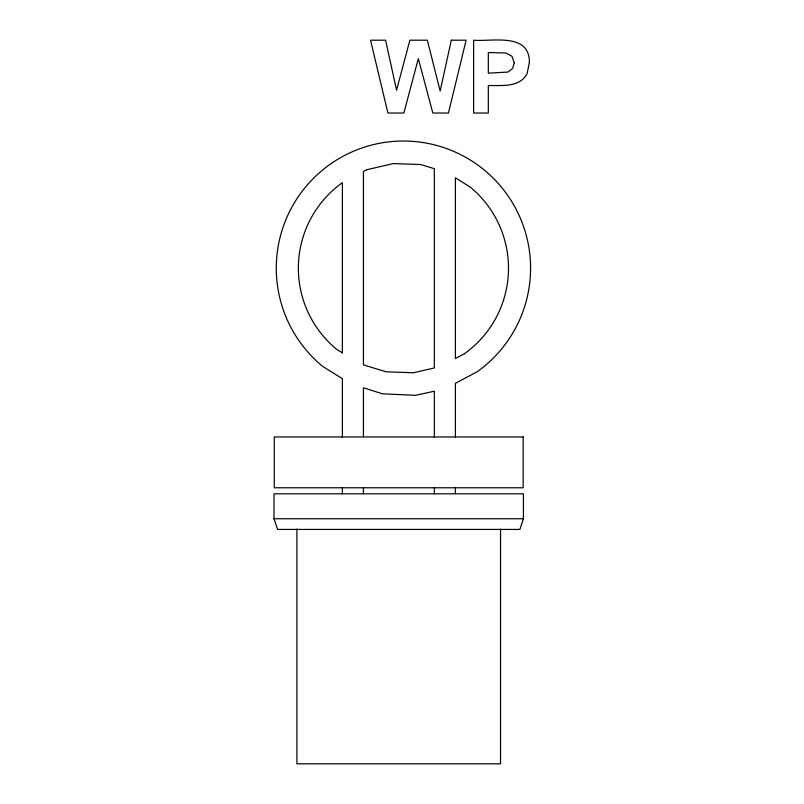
<?xml version="1.0" encoding="UTF-8"?>
<svg xmlns="http://www.w3.org/2000/svg" width="804" height="804" viewBox="0 0 804 804"><rect width="100%" height="100%" fill="white"/><g stroke="black" fill="none" stroke-linecap="round" stroke-linejoin="round"><path stroke-width="1.21" d="M523.424 518.741L519.856 529.434L277.571 529.434L274.013 518.741L274.013 493.807L523.424 493.807L523.424 518.741L274.013 518.741M500.53 529.022L500.53 763.8L296.907 763.8L296.907 529.022M455.406 437.235L455.406 383.317L477.315 371.659A127.153 127.153 0 0 0 500.078 185.553A127.153 127.153 0 0 0 312.696 179.101A127.153 127.153 0 0 0 322.595 366.333L342.373 378.674L342.373 437.436M455.406 487.395L455.406 493.666M434.351 437.446L434.351 391.196L415.618 395.317L382.443 393.809L363.428 387.769L363.428 436.391M434.351 487.445L434.351 493.696M363.428 487.495L363.428 493.726M342.373 487.445L342.373 493.696M529.414 62.601L526.982 73.888C519.203 87.837 501.857 85.224 488.329 85.556L488.329 113.032L473.626 113.032L473.626 40.2C492.701 41.778 529.685 32.341 529.414 62.601M451.315 40.2L440.14 91.073L427.366 40.2L409.879 40.2L396.563 90.229L385.588 40.2L370.533 40.2L387.92 113.032L403.869 113.032L418.331 58.581L432.833 113.032L448.431 113.032L466.119 40.2L451.315 40.2M514.269 62.802L512.6 68.471L508.007 72.048L488.329 73.184L488.329 52.521L506.017 53.014L511.927 56.25L514.269 62.802M366.584 169.775L363.428 171.453L363.428 364.885L386.141 371.82L413.547 372.765L434.351 367.951L434.351 168.699L420.723 164.539L393.307 163.594L366.584 169.775M464.481 353.69L455.406 358.524L455.406 177.825L470.219 187.071A105.073 105.073 0 0 1 464.481 353.69M523.153 436.964L274.275 436.964L274.275 487.777L523.153 487.777L523.153 436.964M342.373 352.866L336.635 349.288A105.073 105.073 0 0 1 342.373 182.669L342.373 352.866"/></g></svg>
